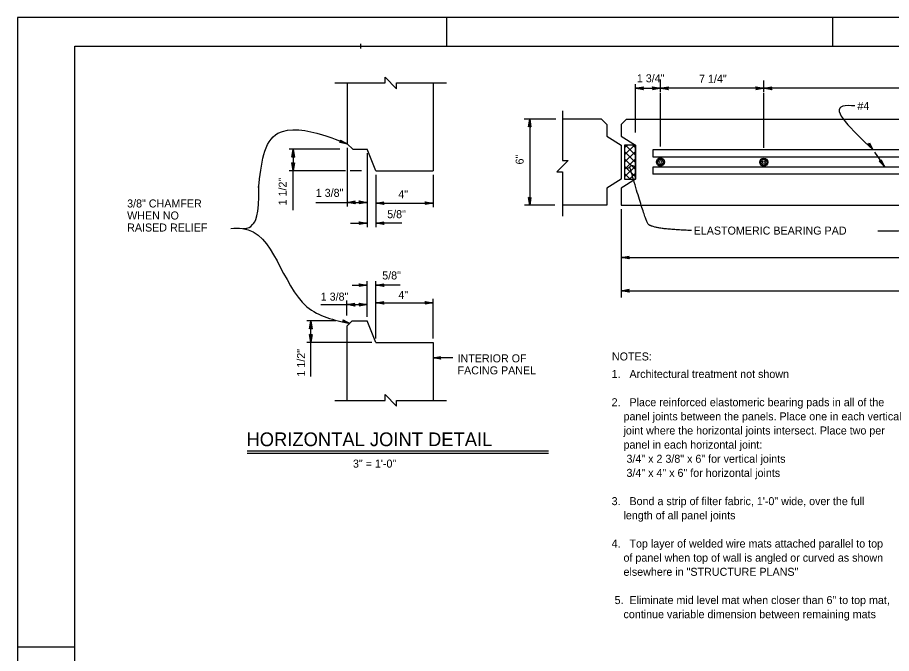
# Model space of a CAD drawing. Extents: x 0 to 34, y 0 to 22.
# Drawn here: x 0 to 15.28, y 10.88 to 22 of the extents above; entities that cross this region are included whole.
import ezdxf

# ---------------------------------------------------------------- set-up
doc = ezdxf.new("R2010")
doc.units = 0
for name, color, linetype in [('10 Sheet Format', 7, 'Continuous'), ('210 Border', 7, 'Continuous'), ('212 Leaders and Dim Lines', 7, 'Continuous'), ('213 Rebar', 7, 'Continuous'), ('214 Text and Titles', 7, 'Continuous'), ('215 Design Notes', 7, 'Continuous'), ('217 Rebar', 7, 'Continuous'), ('240 Concrete', 7, 'Continuous')]:
    doc.layers.add(name, color=color, linetype=linetype)

# ---------------------------------------------------------------- blocks, each defined once
blk = doc.blocks.new('TERMA')
at = {"layer": '10 Sheet Format'}
for p, q in [((-3.92, 0.34), (-4.13, 0.69)), ((-4.13, 0.69), (0, 0)), ((0, 0), (-4.13, -0.69)), ((-4.03, 0.52), (0, 0)), ((0, 0), (-4.03, -0.52)), ((0, 0), (-3.92, 0.34)), ((-3.92, 0.34), (-3.71, 0)), ((-3.92, -0.35), (0, 0)), ((-3.71, 0), (-3.92, -0.35)), ((0, 0), (-3.82, 0.17)), ((-3.82, -0.17), (0, 0)), ((-3.71, 0), (0, 0)), ((-3.92, -0.35), (-4.13, -0.69))]:
    blk.add_line(p, q, dxfattribs=at)

msp = doc.modelspace()

# ---------------------------------------------------------------- linework, layer by layer
at = {"layer": '10 Sheet Format'}
msp.add_lwpolyline([(0, 0), (34, 0), (34, 22), (0, 22)], close=True, dxfattribs=at)
at = {"layer": '210 Border'}
for p, q in [((7.5, 22), (7.5, 21.5)), ((14.25, 22), (14.25, 21.5)), ((1, 1), (1, 21.5)), ((1, 21.5), (33.5, 21.5)), ((6, 21.458), (6, 21.542)), ((0, 11), (1, 11))]:
    msp.add_line(p, q, dxfattribs=at)
at = {"layer": '212 Leaders and Dim Lines'}
for p, q in [((10.801, 19.992), (10.801, 20.832)), ((11.239, 20.702), (11.239, 20.916)), ((13.046, 20.702), (13.046, 20.899)), ((10.801, 20.762), (11.239, 20.762)), ((13.046, 20.762), (11.239, 20.762)), ((11.239, 19.742), (11.239, 20.684)), ((23.046, 20.762), (13.046, 20.762)), ((13.046, 19.724), (13.046, 20.684)), ((9.413, 20.222), (8.857, 20.222)), ((8.932, 20.09), (8.954, 20.222)), ((8.938, 20.094), (8.954, 20.222)), ((8.954, 20.222), (8.943, 20.097)), ((8.954, 20.222), (8.949, 20.1)), ((8.954, 20.222), (8.954, 18.722)), ((8.954, 20.104), (8.954, 20.222)), ((8.954, 20.222), (8.976, 20.09)), ((8.965, 20.097), (8.954, 20.222)), ((8.96, 20.1), (8.954, 20.222)), ((8.954, 20.222), (8.971, 20.094)), ((8.943, 20.097), (8.932, 20.09)), ((8.943, 20.097), (8.954, 20.104)), ((8.954, 20.104), (8.965, 20.097)), ((8.965, 20.097), (8.976, 20.09)), ((5.642, 19.823), (5.631, 19.815)), ((5.762, 19.79), (5.631, 19.815)), ((5.762, 19.79), (5.637, 19.819)), ((5.652, 19.831), (5.642, 19.823)), ((5.642, 19.823), (5.762, 19.79)), ((5.649, 19.844), (5.647, 19.856)), ((5.647, 19.856), (5.762, 19.79)), ((5.647, 19.827), (5.762, 19.79)), ((5.648, 19.85), (5.762, 19.79)), ((5.762, 19.79), (5.649, 19.844)), ((5.649, 19.844), (5.652, 19.831)), ((5.762, 19.79), (5.65, 19.837)), ((5.652, 19.831), (5.762, 19.79)), ((5.766, 19.72), (5.766, 18.698)), ((14.872, 19.787), (14.86, 19.786)), ((14.953, 19.69), (14.86, 19.786)), ((14.953, 19.69), (14.866, 19.787)), ((14.885, 19.788), (14.872, 19.787)), ((14.872, 19.787), (14.953, 19.69)), ((14.879, 19.787), (14.953, 19.69)), ((14.891, 19.8), (14.885, 19.788)), ((14.885, 19.788), (14.953, 19.69)), ((14.953, 19.69), (14.888, 19.794)), ((14.891, 19.8), (14.896, 19.811)), ((14.953, 19.69), (14.891, 19.8)), ((14.893, 19.805), (14.953, 19.69)), ((14.896, 19.811), (14.953, 19.69)), ((5.636, 19.696), (4.748, 19.696)), ((4.818, 19.696), (4.818, 19.321)), ((6.11, 19.626), (6.11, 18.336)), ((6.11, 19.626), (6.11, 19.372)), ((14.983, 19.647), (15.158, 19.394)), ((15.078, 19.49), (15.065, 19.489)), ((15.158, 19.394), (15.065, 19.489)), ((15.158, 19.394), (15.072, 19.49)), ((15.091, 19.491), (15.078, 19.49)), ((15.078, 19.49), (15.158, 19.394)), ((15.084, 19.49), (15.158, 19.394)), ((15.096, 19.503), (15.091, 19.491)), ((15.091, 19.491), (15.158, 19.394)), ((15.158, 19.394), (15.093, 19.497)), ((15.096, 19.503), (15.101, 19.514)), ((15.158, 19.394), (15.096, 19.503)), ((15.099, 19.508), (15.158, 19.394)), ((15.101, 19.514), (15.158, 19.394)), ((5.733, 19.321), (4.748, 19.321)), ((4.818, 18.634), (4.818, 19.321)), ((6.011, 19.321), (5.816, 19.321)), ((6.11, 19.276), (6.11, 18.698)), ((6.266, 19.251), (6.266, 18.336)), ((6.266, 19.251), (6.266, 18.685)), ((7.266, 19.251), (7.266, 18.685)), ((8.943, 18.847), (8.932, 18.854)), ((8.954, 18.722), (8.932, 18.854)), ((8.954, 18.722), (8.938, 18.85)), ((8.943, 18.847), (8.954, 18.722)), ((8.954, 18.84), (8.943, 18.847)), ((8.949, 18.844), (8.954, 18.722)), ((8.976, 18.854), (8.954, 18.722)), ((8.971, 18.85), (8.954, 18.722)), ((8.954, 18.722), (8.965, 18.847)), ((8.965, 18.847), (8.954, 18.84)), ((8.954, 18.722), (8.96, 18.844)), ((8.954, 18.84), (8.954, 18.722)), ((8.965, 18.847), (8.976, 18.854)), ((5.218, 18.768), (5.766, 18.768)), ((5.766, 18.768), (6.11, 18.768)), ((6.266, 18.755), (7.266, 18.755)), ((9.391, 18.722), (8.861, 18.722)), ((10.552, 18.652), (10.552, 17.557)), ((10.552, 18.652), (10.552, 17.107)), ((5.824, 18.406), (6.11, 18.406)), ((6.719, 18.406), (6.266, 18.406)), ((10.552, 17.805), (25.302, 17.805)), ((5.851, 17.321), (6.11, 17.321)), ((6.11, 16.766), (6.11, 17.391)), ((6.266, 16.461), (6.266, 17.391)), ((6.692, 17.321), (6.266, 17.321)), ((10.552, 17.224), (25.552, 17.224)), ((5.301, 16.981), (5.76, 16.981)), ((5.76, 16.792), (5.76, 17.051)), ((5.76, 16.981), (6.11, 16.981)), ((6.11, 16.766), (6.11, 17.051)), ((6.266, 16.391), (6.266, 17.082)), ((6.266, 17.012), (7.266, 17.012)), ((7.266, 16.391), (7.266, 17.082)), ((5.566, 16.696), (5.057, 16.696)), ((5.127, 16.321), (5.127, 16.696)), ((5.687, 16.684), (5.676, 16.677)), ((5.807, 16.649), (5.676, 16.677)), ((5.807, 16.649), (5.682, 16.681)), ((5.697, 16.692), (5.687, 16.684)), ((5.687, 16.684), (5.807, 16.649)), ((5.692, 16.688), (5.807, 16.649)), ((5.695, 16.705), (5.693, 16.717)), ((5.693, 16.717), (5.807, 16.649)), ((5.694, 16.711), (5.807, 16.649)), ((5.807, 16.649), (5.695, 16.705)), ((5.695, 16.705), (5.697, 16.692)), ((5.807, 16.649), (5.696, 16.698)), ((5.697, 16.692), (5.807, 16.649)), ((6.196, 16.321), (5.057, 16.321)), ((5.127, 15.723), (5.127, 16.321)), ((7.266, 16.05), (7.397, 16.072)), ((7.266, 16.05), (7.394, 16.067)), ((7.39, 16.061), (7.266, 16.05)), ((7.387, 16.056), (7.266, 16.05)), ((7.384, 16.05), (7.266, 16.05)), ((7.397, 16.028), (7.266, 16.05)), ((7.266, 16.05), (7.39, 16.039)), ((7.394, 16.034), (7.266, 16.05)), ((7.266, 16.05), (7.387, 16.045)), ((7.612, 16.05), (7.266, 16.05)), ((7.384, 16.05), (7.39, 16.061)), ((7.39, 16.039), (7.384, 16.05)), ((7.39, 16.061), (7.397, 16.072)), ((7.39, 16.039), (7.397, 16.028))]:
    msp.add_line(p, q, dxfattribs=at)
for points in [[(14.639, 20.457), (14.428, 20.449), (14.953, 19.69)], [(4.216, 19.031), (4.554, 19.977), (5.332, 19.95), (5.756, 19.792)], [(3.727, 18.313), (3.933, 18.313), (5.06, 16.945), (5.807, 16.649)]]:
    msp.add_spline(points, degree=3, dxfattribs=at)
for points, degree in [([(10.623, 19.382), (10.645, 19.37), (10.686, 19.356), (10.721, 19.427), (10.762, 19.413), (10.784, 19.4)], 3), ([(11.785, 18.277), (11.084, 18.3), (10.963, 18.482), (10.704, 19.391)], 2), ([(3.948, 18.312), (4.051, 18.316), (4.081, 18.346), (4.228, 18.512), (4.22, 19.046)], 3), ([(15.038, 18.268), (15.249, 18.268), (15.462, 18.274), (16.391, 18.364)], 2)]:
    msp.add_open_spline(points, degree=degree, dxfattribs=at)
at = {"layer": '213 Rebar'}
for p, q in [((24.999, 19.684), (11.106, 19.684)), ((11.106, 19.684), (11.106, 19.562)), ((24.999, 19.559), (11.106, 19.559)), ((11.106, 19.385), (11.106, 19.263)), ((20.047, 19.385), (11.106, 19.385)), ((24.999, 19.26), (11.106, 19.26))]:
    msp.add_line(p, q, dxfattribs=at)
for centre, radius in [((11.239, 19.474), 0.0702), ((11.239, 19.474), 0.0523), ((11.239, 19.474), 0.0261), ((13.046, 19.471), 0.0702), ((13.046, 19.471), 0.0523), ((13.046, 19.471), 0.0261)]:
    msp.add_circle(centre, radius, dxfattribs=at)
at = {"layer": '214 Text and Titles'}
for p, q in [((4.016, 14.425), (9.282, 14.425)), ((4.016, 14.386), (9.282, 14.386))]:
    msp.add_line(p, q, dxfattribs=at)
at = {"layer": '217 Rebar'}
for p, q in [((10.614, 19.769), (10.614, 19.175)), ((10.614, 19.726), (10.657, 19.769)), ((10.614, 19.598), (10.784, 19.769)), ((10.628, 19.769), (10.801, 19.595)), ((10.755, 19.769), (10.801, 19.722)), ((10.614, 19.471), (10.801, 19.659)), ((10.614, 19.655), (10.801, 19.468)), ((10.614, 19.344), (10.801, 19.531)), ((10.614, 19.528), (10.801, 19.34)), ((10.614, 19.217), (10.801, 19.404)), ((10.614, 19.401), (10.801, 19.213)), ((10.614, 19.273), (10.712, 19.175)), ((10.7, 19.175), (10.801, 19.277))]:
    msp.add_line(p, q, dxfattribs=at)
msp.add_lwpolyline([(10.614, 19.175), (10.801, 19.175), (10.801, 19.769), (10.614, 19.769)], dxfattribs=at)
at = {"layer": '240 Concrete'}
for p, q in [((5.766, 20.855), (5.766, 19.79)), ((7.266, 20.855), (7.266, 19.321)), ((10.208, 20.222), (9.528, 20.222)), ((10.208, 20.222), (10.302, 20.128)), ((10.552, 20.128), (10.645, 20.222)), ((10.645, 20.222), (25.208, 20.222)), ((10.302, 20.128), (10.302, 19.925)), ((10.552, 20.128), (10.552, 19.925)), ((10.302, 19.925), (10.552, 19.769)), ((10.552, 19.925), (10.801, 19.769)), ((5.86, 19.696), (5.766, 19.79)), ((10.552, 19.769), (10.552, 19.175)), ((10.801, 19.769), (10.801, 19.175)), ((5.86, 19.696), (6.11, 19.696)), ((6.266, 19.321), (6.11, 19.696)), ((6.266, 19.321), (7.266, 19.321)), ((10.552, 19.175), (10.302, 19.019)), ((10.801, 19.175), (10.552, 19.019)), ((10.302, 19.019), (10.302, 18.722)), ((10.552, 19.019), (10.552, 18.722)), ((10.302, 18.722), (9.528, 18.722)), ((10.552, 18.722), (25.302, 18.722)), ((5.853, 16.696), (5.76, 16.602)), ((5.853, 16.696), (6.11, 16.696)), ((6.266, 16.321), (6.11, 16.696)), ((5.76, 16.602), (5.76, 15.309)), ((6.266, 16.321), (7.266, 16.321)), ((7.266, 16.321), (7.266, 15.308))]:
    msp.add_line(p, q, dxfattribs=at)
for points in [[(5.549, 20.855), (6.425, 20.855), (6.425, 20.955), (6.625, 20.755), (6.625, 20.855), (7.502, 20.855)], [(9.528, 20.371), (9.528, 19.5), (9.628, 19.5), (9.428, 19.3), (9.528, 19.3), (9.528, 18.525)], [(5.549, 15.308), (6.425, 15.308), (6.425, 15.408), (6.625, 15.208), (6.625, 15.308), (7.502, 15.308)]]:
    msp.add_lwpolyline(points, dxfattribs=at)

# ---------------------------------------------------------------- block references
at = {"layer": '212 Leaders and Dim Lines', "xscale": 0.033863969643370066, "yscale": 0.03548367630197333}
for p, rotation in [((10.801, 20.762), 180), ((11.239, 20.762), 180), ((13.046, 20.762), 180), ((4.818, 19.696), 90), ((4.818, 19.321), -90), ((5.766, 18.768), 180), ((6.266, 18.755), 180), ((6.266, 18.406), 180), ((10.552, 17.805), 180), ((6.266, 17.321), 180), ((10.552, 17.224), 180), ((5.76, 16.981), 180), ((6.266, 17.012), 180), ((5.127, 16.696), 90), ((5.127, 16.321), -90)]:
    msp.add_blockref('TERMA', p, dxfattribs=dict(at, rotation=rotation))
for p in [(11.239, 20.762), (13.046, 20.762), (6.11, 18.768), (7.266, 18.755), (6.11, 18.406), (6.11, 17.321), (6.11, 16.981), (7.266, 17.012)]:
    msp.add_blockref('TERMA', p, dxfattribs=at)

# ---------------------------------------------------------------- texts
at = {"layer": '212 Leaders and Dim Lines'}
for s, p in [('1 3/4"', (10.827, 20.867)), ('7 1/4"', (11.915, 20.859)), ('1 3/8"', (5.214, 18.865)), ('4"', (6.657, 18.841)), ('5/8"', (6.463, 18.492)), ('5/8"', (6.376, 17.421)), ('1 3/8"', (5.301, 17.051)), ('4"', (6.659, 17.082))]:
    msp.add_text(s, height=0.14, dxfattribs=at).set_placement(p)
for s, p in [('6"', (8.848, 19.431)), ('1 1/2"', (4.705, 18.715)), ('1 1/2"', (5.027, 15.723))]:
    msp.add_text(s, height=0.14, rotation=90, dxfattribs=at).set_placement(p)
at = {"layer": '214 Text and Titles'}
for s, height, p in [('#4', 0.14, (14.683, 20.385)), ('3/8" CHAMFER', 0.14, (1.917, 18.679)), ('WHEN NO', 0.14, (1.917, 18.469)), ('RAISED RELIEF', 0.14, (1.917, 18.259)), ('ELASTOMERIC BEARING PAD', 0.14, (11.82, 18.205)), ('INTERIOR OF', 0.14, (7.693, 15.972)), ('FACING PANEL', 0.14, (7.693, 15.762)), ('HORIZONTAL JOINT DETAIL', 0.24003, (4.003, 14.507)), ('3" = 1\'-0"    ', 0.14001, (5.864, 14.132))]:
    msp.add_text(s, height=height, dxfattribs=at).set_placement(p)
at = {"layer": '215 Design Notes'}
for s, p in [('NOTES:', (10.392, 16.005)), ('1.   Architectural treatment not shown', (10.386, 15.699)), ('2.   Place reinforced elastomeric bearing pads in all of the', (10.386, 15.205)), ('    panel joints between the panels. Place one in each vertical', (10.386, 14.958)), ('    joint where the horizontal joints intersect. Place two per', (10.386, 14.711)), ('    panel in each horizontal joint:', (10.386, 14.464)), ('     3/4" x 2 3/8" x 6" for vertical joints', (10.386, 14.217)), ('     3/4" x 4" x 6" for horizontal joints', (10.386, 13.97)), ('3.   Bond a strip of filter fabric, 1\'-0" wide, over the full   ', (10.386, 13.476)), ('    length of all panel joints', (10.386, 13.229)), ('4.   Top layer of welded wire mats attached parallel to top ', (10.386, 12.735)), ('    of panel when top of wall is angled or curved as shown ', (10.386, 12.488)), ('    elsewhere in "STRUCTURE PLANS"', (10.386, 12.241)), (' 5.  Eliminate mid level mat when closer than 6" to top mat, ', (10.386, 11.747)), ('    continue variable dimension between remaining mats', (10.386, 11.5))]:
    msp.add_text(s, height=0.14, dxfattribs=at).set_placement(p)

doc.saveas('drawing.dxf')
